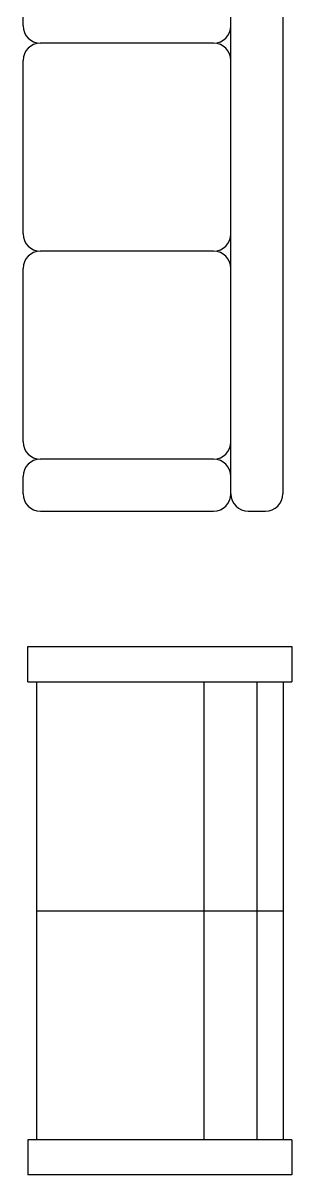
# Model space of a CAD drawing. Header units: millimetres. Extents: x 2198.5 to 2287.8, y 1208.8 to 1298.1.
# Drawn here: x 2281.772 to 2282.793, y 1282.905 to 1287.274 of the extents above; entities that cross this region are included whole.
import ezdxf

# ---------------------------------------------------------------- set-up
doc = ezdxf.new("R2010")
doc.units = ezdxf.units.MM
doc.layers.add('10-MUEBLES', color=7, linetype='Continuous')

# ---------------------------------------------------------------- blocks, each defined once
blk = doc.blocks.new('MHPLS003')
at = {"color": 0, "linetype": 'ByBlock'}
for p, q in [((0, 0.762), (0.762, 0.762)), ((0, 0.6604), (0, 0.762)), ((0.762, 0.6604), (0.762, 0.762)), ((0, 0.6604), (0.762, 0.6604)), ((0.0254, -0.6604), (0.0254, 0.6604)), ((0.1016, -0.6604), (0.1016, 0.6604)), ((0.254, -0.6604), (0.254, 0.6604)), ((0.7366, 0.6604), (0.7366, -0.6604)), ((0.7366, 0), (0.0254, 0)), ((0.762, -0.6604), (0, -0.6604)), ((0, -0.762), (0, -0.6604)), ((0.762, -0.6604), (0.762, -0.762)), ((0.762, -0.762), (0, -0.762))]:
    blk.add_line(p, q, dxfattribs=at)
blk = doc.blocks.new('MHPLN010')
for p, q in [((-1, 0.75), (-0.95, 0.75)), ((-0.85, 0.75), (-0.35, 0.75)), ((-0.25, 0.75), (0.25, 0.75)), ((0.35, 0.75), (0.85, 0.75)), ((0.95, 0.75), (1, 0.75)), ((-1.05, 0.7), (-1.05, 0.2)), ((-0.9, 0.2), (-0.9, 0.7)), ((-0.3, 0.2), (-0.3, 0.7)), ((0.3, 0.2), (0.3, 0.7)), ((0.9, 0.2), (0.9, 0.7)), ((1.05, 0.7), (1.05, 0.2)), ((-1, 0.15), (1, 0.15)), ((-1.05, 0.1), (-1.05, 0.05)), ((1.05, 0.1), (1.05, 0.05)), ((1, 0), (-1, 0))]:
    blk.add_line(p, q)
for centre, start, end in [((-1, 0.7), 90, 180), ((-0.95, 0.7), 0, 90), ((-0.85, 0.7), 90, 180), ((-0.35, 0.7), 0, 90), ((-0.25, 0.7), 90, 180), ((0.25, 0.7), 0, 90), ((0.35, 0.7), 90, 180), ((0.85, 0.7), 0, 90), ((0.95, 0.7), 90, 180), ((1, 0.7), 360, 90), ((-1, 0.2), 180, 270), ((-0.95, 0.2), 270, 360), ((-0.85, 0.2), 180, 270), ((-0.35, 0.2), 270, 360), ((-0.25, 0.2), 180, 270), ((0.25, 0.2), 270, 360), ((0.35, 0.2), 180, 270), ((0.85, 0.2), 270, 360), ((0.95, 0.2), 180, 270), ((1, 0.2), 270, 360), ((-1, 0.1), 90, 180), ((1, 0.1), 0, 90), ((-1, 0.05), 180, 270), ((1, 0.05), 270, 0)]:
    blk.add_arc(centre, 0.05, start, end)

msp = doc.modelspace()

# ---------------------------------------------------------------- block references
at = {"layer": '10-MUEBLES', "xscale": 1.314953261672144, "yscale": 1.314953261672144, "zscale": 1.314953261672144}
for name, p, rotation in [('MHPLN010', (2282.7583, 1286.8036), 90), ('MHPLS003', (2282.7927, 1283.9072), 180)]:
    msp.add_blockref(name, p, dxfattribs=dict(at, rotation=rotation))

doc.saveas('drawing.dxf')
